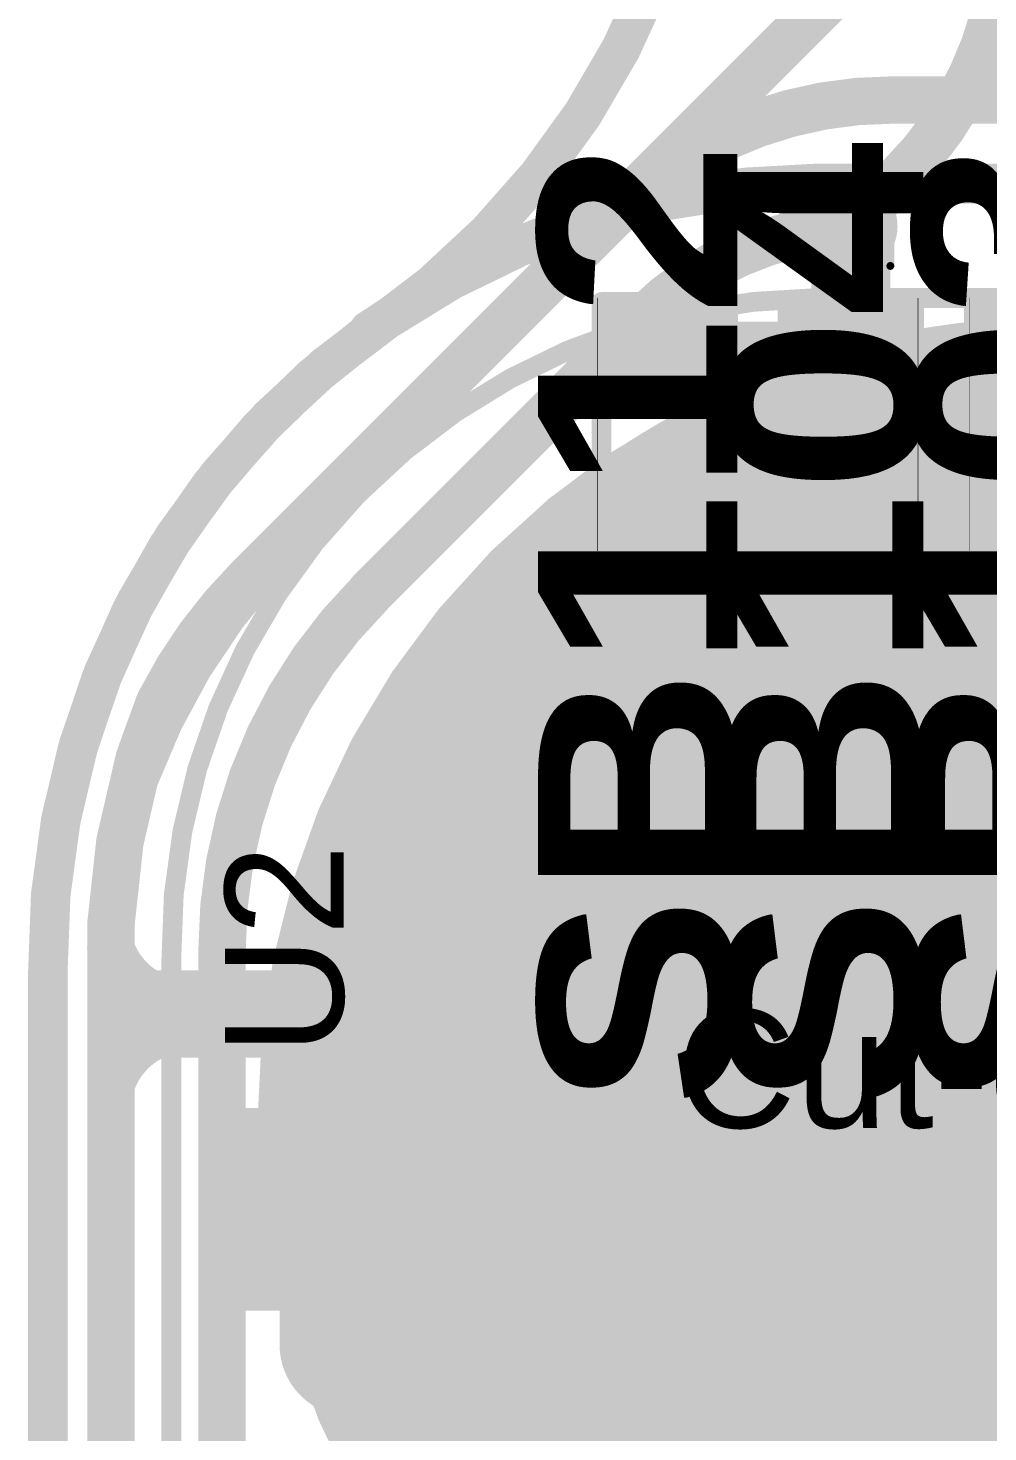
# Model space of a CAD drawing. Header units: inches. Extents: x -17 to 443, y -40 to 218.
# Drawn here: x 196.05 to 202.22, y 21.54 to 30.56 of the extents above; entities that cross this region are included whole.
import ezdxf

# ---------------------------------------------------------------- set-up
doc = ezdxf.new("R2010")
doc.units = ezdxf.units.IN
for name, color, linetype in [('Board Outline', 216, 'Continuous'), ('Bottom Layer', 5, 'Continuous'), ('Bottom Overlay', 54, 'Continuous'), ('Bottom Paste', 16, 'Continuous'), ('Bottom Solder', 6, 'Continuous'), ('Drill Drawing', 1, 'Continuous'), ('Fabrication', 76, 'Continuous'), ('Top Layer', 1, 'Continuous'), ('Top Overlay', 2, 'Continuous'), ('Top Paste', 8, 'Continuous'), ('Top Solder', 216, 'Continuous'), ('Via Holes', 16, 'Continuous')]:
    doc.layers.add(name, color=color, linetype=linetype)
doc.styles.add('Arial', font='', dxfattribs={"height": 0.2})
doc.styles.add('Arial Black_Bold', font='', dxfattribs={"height": 0.2})
doc.styles.get('Arial').set_extended_font_data('Arial')
doc.styles.get('Arial Black_Bold').set_extended_font_data('Arial Black', bold=True)

# ---------------------------------------------------------------- blocks, each defined once
blk = doc.blocks.new('SEMG_PAD_B_1')
at = {"layer": 'Bottom Layer'}
h = blk.add_hatch(color=5, dxfattribs=at)
edge = h.paths.add_edge_path()
edge.add_arc((2.794e-05, -9.98718602), 5.00000016, 0, 360)
at = {"layer": 'Bottom Paste'}
h = blk.add_hatch(color=16, dxfattribs=at)
edge = h.paths.add_edge_path()
edge.add_arc((2.794e-05, -9.98718602), 5.00000016, 0, 360)
at = {"layer": 'Bottom Solder'}
h = blk.add_hatch(color=6, dxfattribs=at)
edge = h.paths.add_edge_path()
edge.add_arc((2.794e-05, -9.98718602), 5.10160016, 0, 360)
at = {"layer": 'Bottom Overlay'}
for points in [[(5.683262699999999, -10.96562958, 0.127, 0.127, 0), (5.68326016, 10.96579722, 0.127, 0.127, 0)], [(5.683262699999999, -10.9657134, 0.127, 0.127, -0.4142135623730934), (1.53071576, -15.21263658, 0.127, 0.127, 0)], [(1.53071576, -15.21263404, 0.127, 0.127, 0), (-1.53065988, -15.21263404, 0.127, 0.127, 0)]]:
    blk.add_lwpolyline(points, format="xyseb", dxfattribs=at)
for points in [[(5.6515127, -10.96562958, 0.0635, 0.0635, 1), (5.715012699999999, -10.96562958, 0.0635, 0.0635, 1)], [(5.6515127, -10.9657134, 0.0635, 0.0635, 1), (5.715012699999999, -10.9657134, 0.0635, 0.0635, 1)], [(1.49896576, -15.21263404, 0.0635, 0.0635, 1), (1.56246576, -15.21263404, 0.0635, 0.0635, 1)], [(1.49896576, -15.21263658, 0.0635, 0.0635, 1), (1.56246576, -15.21263658, 0.0635, 0.0635, 1)]]:
    blk.add_lwpolyline(points, format="xyseb", close=True, dxfattribs=at)
blk = doc.blocks.new('S______B______0402_60')
at = {"layer": 'Top Layer'}
for points in [[(-0.6985, -0.3175), (-0.6985, 0.3174999999999999), (-0.2413000000000001, 0.3175), (-0.2412999999999999, -0.3174999999999999)], [(0.2413000000000001, -0.3175), (0.2412999999999999, 0.3174999999999999), (0.6985, 0.3175), (0.6985, -0.3174999999999999)]]:
    blk.add_hatch(color=1, dxfattribs=at).paths.add_polyline_path(points)
at = {"layer": 'Top Paste'}
for points in [[(-0.6985, -0.3175), (-0.6985, 0.3174999999999999), (-0.2413000000000001, 0.3175), (-0.2412999999999999, -0.3174999999999999)], [(0.2413000000000001, -0.3175), (0.2412999999999999, 0.3174999999999999), (0.6985, 0.3175), (0.6985, -0.3174999999999999)]]:
    blk.add_hatch(color=8, dxfattribs=at).paths.add_polyline_path(points)
at = {"layer": 'Top Solder'}
for points in [[(-0.75350116, -0.3725011600000001), (-0.75350116, 0.3725011599999999), (-0.18629884, 0.3725011600000001), (-0.1862988399999999, -0.3725011599999999)], [(0.18629884, -0.3725011600000001), (0.1862988399999999, 0.3725011599999999), (0.75350116, 0.3725011600000001), (0.75350116, -0.3725011599999999)]]:
    blk.add_hatch(color=216, dxfattribs=at).paths.add_polyline_path(points)
at = {"layer": 'Top Overlay'}
for points in [[(-0.7874, -0.4064, 0.127, 0.127, 0), (-0.7874, 0.4064, 0.127, 0.127, 0)], [(0.7874, 0.4064, 0.127, 0.127, 0), (-0.7874, 0.4064, 0.127, 0.127, 0)], [(0.7874, -0.4064, 0.127, 0.127, 0), (0.7874, 0.4064, 0.127, 0.127, 0)], [(0.7874, -0.4064, 0.127, 0.127, 0), (-0.7874, -0.4064, 0.127, 0.127, 0)], [(0.8128, -0.4318, 0.0032258, 0.0032258, 0), (-0.8128, -0.4318, 0.0032258, 0.0032258, 0)]]:
    blk.add_lwpolyline(points, format="xyseb", dxfattribs=at)
for points in [[(-0.8191499999999999, 0.4064, 0.0635, 0.0635, 1), (-0.7556499999999999, 0.4064, 0.0635, 0.0635, 1)], [(-0.8191499999999999, 0.4064, 0.0635, 0.0635, 1), (-0.7556499999999999, 0.4064, 0.0635, 0.0635, 1)], [(0.7556499999999999, 0.4064, 0.0635, 0.0635, 1), (0.8191499999999999, 0.4064, 0.0635, 0.0635, 1)], [(0.7556499999999999, 0.4064, 0.0635, 0.0635, 1), (0.8191499999999999, 0.4064, 0.0635, 0.0635, 1)], [(-0.8191499999999999, -0.4064, 0.0635, 0.0635, 1), (-0.7556499999999999, -0.4064, 0.0635, 0.0635, 1)], [(-0.8191499999999999, -0.4064, 0.0635, 0.0635, 1), (-0.7556499999999999, -0.4064, 0.0635, 0.0635, 1)], [(0.7556499999999999, -0.4064, 0.0635, 0.0635, 1), (0.8191499999999999, -0.4064, 0.0635, 0.0635, 1)], [(0.7556499999999999, -0.4064, 0.0635, 0.0635, 1), (0.8191499999999999, -0.4064, 0.0635, 0.0635, 1)], [(-0.81360518, -0.4318, 0.0016129, 0.0016129, 1), (-0.8119948199999999, -0.4318, 0.0016129, 0.0016129, 1)], [(0.8119948199999999, -0.4318, 0.0016129, 0.0016129, 1), (0.81360518, -0.4318, 0.0016129, 0.0016129, 1)]]:
    blk.add_lwpolyline(points, format="xyseb", close=True, dxfattribs=at)
at = {"layer": 'Top Overlay', "style": 'Arial Black_Bold'}
blk.add_text('SB112', height=1.27, rotation=-180, dxfattribs=at).set_placement((4.38808876, 0.4552568999999999))
blk = doc.blocks.new('SOT_23_5_84')
at = {"layer": 'Top Layer'}
for points in [[(-1.85000011, 1.25000004), (-0.74999977, 1.25000004), (-0.74999977, 0.65000124), (-1.85000011, 0.65000124)], [(0.74999977, 1.25000004), (1.85000011, 1.25000004), (1.85000011, 0.65000124), (0.74999977, 0.65000124)], [(-1.85000011, 0.2999994), (-0.74999977, 0.2999994), (-0.74999977, -0.2999994), (-1.85000011, -0.2999994)], [(-1.85000011, -0.65000124), (-0.74999977, -0.65000124), (-0.74999977, -1.25000004), (-1.85000011, -1.25000004)], [(0.74999977, -0.65000124), (1.85000011, -0.65000124), (1.85000011, -1.25000004), (0.74999977, -1.25000004)]]:
    blk.add_hatch(color=1, dxfattribs=at).paths.add_polyline_path(points)
at = {"layer": 'Top Paste'}
for points in [[(-1.85000011, 1.25000004), (-0.74999977, 1.25000004), (-0.74999977, 0.65000124), (-1.85000011, 0.65000124)], [(0.74999977, 1.25000004), (1.85000011, 1.25000004), (1.85000011, 0.65000124), (0.74999977, 0.65000124)], [(-1.85000011, 0.2999994), (-0.74999977, 0.2999994), (-0.74999977, -0.2999994), (-1.85000011, -0.2999994)], [(-1.85000011, -0.65000124), (-0.74999977, -0.65000124), (-0.74999977, -1.25000004), (-1.85000011, -1.25000004)], [(0.74999977, -0.65000124), (1.85000011, -0.65000124), (1.85000011, -1.25000004), (0.74999977, -1.25000004)]]:
    blk.add_hatch(color=8, dxfattribs=at).paths.add_polyline_path(points)
at = {"layer": 'Top Solder'}
for points in [[(-1.95160011, 1.35160004), (-0.6483997699999999, 1.35160004), (-0.6483997699999999, 0.54840124), (-1.95160011, 0.54840124)], [(0.6483997699999999, 1.35160004), (1.95160011, 1.35160004), (1.95160011, 0.54840124), (0.6483997699999999, 0.54840124)], [(-1.95160011, 0.4015993999999999), (-0.6483997699999999, 0.4015993999999999), (-0.6483997699999999, -0.4015993999999999), (-1.95160011, -0.4015993999999999)], [(-1.95160011, -0.54840124), (-0.6483997699999999, -0.54840124), (-0.6483997699999999, -1.35160004), (-1.95160011, -1.35160004)], [(0.6483997699999999, -0.54840124), (1.95160011, -0.54840124), (1.95160011, -1.35160004), (0.6483997699999999, -1.35160004)]]:
    blk.add_hatch(color=216, dxfattribs=at).paths.add_polyline_path(points)
at = {"layer": 'Top Overlay'}
for points in [[(-0.87900256, 1.4986, 0.127, 0.127, 0), (-0.87900256, 1.3986002, 0.127, 0.127, 0)], [(-0.87900256, 1.4986, 0.127, 0.127, 0), (0.8735949, 1.4986, 0.127, 0.127, 0)], [(0.8735949, 1.4986, 0.127, 0.127, 0), (0.8735974400000001, 1.3986002, 0.127, 0.127, 0)], [(-2.1336, 1.0668, 0.127, 0.127, 0), (-2.1336, 0.8128, 0.127, 0.127, 0)], [(-2.1336, 1.0668, 0.127, 0.127, 0), (-2.0066, 0.9397999999999999, 0.127, 0.127, 0)], [(-2.0066, 0.9397999999999999, 0.127, 0.127, 0), (-2.1336, 0.8128, 0.127, 0.127, 0)], [(0.88000078, 0.43999912, 0.127, 0.127, 0), (0.8800033199999999, -0.41800018, 0.127, 0.127, 0)], [(-0.87900256, -1.3986002, 0.127, 0.127, 0), (-0.87900256, -1.4986, 0.127, 0.127, 0)], [(0.8735974400000001, -1.3986002, 0.127, 0.127, 0), (0.8735949, -1.4986, 0.127, 0.127, 0)], [(-0.87900256, -1.4986, 0.127, 0.127, 0), (0.8735949, -1.4986, 0.127, 0.127, 0)]]:
    blk.add_lwpolyline(points, format="xyseb", dxfattribs=at)
for points in [[(-0.9107525599999998, 1.4986, 0.0635, 0.0635, 1), (-0.8472525599999999, 1.4986, 0.0635, 0.0635, 1)], [(-0.9107525599999998, 1.4986, 0.0635, 0.0635, 1), (-0.8472525599999999, 1.4986, 0.0635, 0.0635, 1)], [(0.8418448999999999, 1.4986, 0.0635, 0.0635, 1), (0.9053449, 1.4986, 0.0635, 0.0635, 1)], [(0.8418448999999999, 1.4986, 0.0635, 0.0635, 1), (0.9053449, 1.4986, 0.0635, 0.0635, 1)], [(-0.9107525599999998, 1.3986002, 0.0635, 0.0635, 1), (-0.8472525599999999, 1.3986002, 0.0635, 0.0635, 1)], [(0.84184744, 1.3986002, 0.0635, 0.0635, 1), (0.9053474399999999, 1.3986002, 0.0635, 0.0635, 1)], [(-2.16535, 1.0668, 0.0635, 0.0635, 1), (-2.10185, 1.0668, 0.0635, 0.0635, 1)], [(-2.16535, 1.0668, 0.0635, 0.0635, 1), (-2.10185, 1.0668, 0.0635, 0.0635, 1)], [(-2.03835, 0.9397999999999999, 0.0635, 0.0635, 1), (-1.97485, 0.9397999999999999, 0.0635, 0.0635, 1)], [(-2.03835, 0.9397999999999999, 0.0635, 0.0635, 1), (-1.97485, 0.9397999999999999, 0.0635, 0.0635, 1)], [(-2.16535, 0.8128, 0.0635, 0.0635, 1), (-2.10185, 0.8128, 0.0635, 0.0635, 1)], [(-2.16535, 0.8128, 0.0635, 0.0635, 1), (-2.10185, 0.8128, 0.0635, 0.0635, 1)], [(0.84825078, 0.43999912, 0.0635, 0.0635, 1), (0.91175078, 0.43999912, 0.0635, 0.0635, 1)], [(0.8482533200000001, -0.41800018, 0.0635, 0.0635, 1), (0.9117533199999999, -0.41800018, 0.0635, 0.0635, 1)], [(-0.9107525599999998, -1.3986002, 0.0635, 0.0635, 1), (-0.8472525599999999, -1.3986002, 0.0635, 0.0635, 1)], [(0.84184744, -1.3986002, 0.0635, 0.0635, 1), (0.9053474399999999, -1.3986002, 0.0635, 0.0635, 1)], [(-0.9107525599999998, -1.4986, 0.0635, 0.0635, 1), (-0.8472525599999999, -1.4986, 0.0635, 0.0635, 1)], [(-0.9107525599999998, -1.4986, 0.0635, 0.0635, 1), (-0.8472525599999999, -1.4986, 0.0635, 0.0635, 1)], [(0.8418448999999999, -1.4986, 0.0635, 0.0635, 1), (0.9053449, -1.4986, 0.0635, 0.0635, 1)], [(0.8418448999999999, -1.4986, 0.0635, 0.0635, 1), (0.9053449, -1.4986, 0.0635, 0.0635, 1)]]:
    blk.add_lwpolyline(points, format="xyseb", close=True, dxfattribs=at)
blk = doc.blocks.new('S______B______0402_156')
at = {"layer": 'Top Layer'}
for points in [[(-0.6985, -0.3175), (-0.6985, 0.3175), (-0.2412999999999999, 0.3175), (-0.2413, -0.3175)], [(0.2412999999999999, -0.3175), (0.2413, 0.3175), (0.6985, 0.3175), (0.6985, -0.3175)]]:
    blk.add_hatch(color=1, dxfattribs=at).paths.add_polyline_path(points)
at = {"layer": 'Top Paste'}
for points in [[(-0.6985, -0.3175), (-0.6985, 0.3175), (-0.2412999999999999, 0.3175), (-0.2413, -0.3175)], [(0.2412999999999999, -0.3175), (0.2413, 0.3175), (0.6985, 0.3175), (0.6985, -0.3175)]]:
    blk.add_hatch(color=8, dxfattribs=at).paths.add_polyline_path(points)
at = {"layer": 'Top Solder'}
for points in [[(-0.75350116, -0.37250116), (-0.75350116, 0.37250116), (-0.1862988399999999, 0.37250116), (-0.18629884, -0.37250116)], [(0.1862988399999999, -0.37250116), (0.18629884, 0.37250116), (0.75350116, 0.37250116), (0.75350116, -0.37250116)]]:
    blk.add_hatch(color=216, dxfattribs=at).paths.add_polyline_path(points)
at = {"layer": 'Top Overlay'}
for points in [[(-0.7874, 0.4064, 0.127, 0.127, 0), (-0.7874, -0.4064, 0.127, 0.127, 0)], [(-0.7874, 0.4064, 0.127, 0.127, 0), (0.7874, 0.4064, 0.127, 0.127, 0)], [(0.7874, 0.4064, 0.127, 0.127, 0), (0.7874, -0.4064, 0.127, 0.127, 0)], [(-0.7874, -0.4064, 0.127, 0.127, 0), (0.7874, -0.4064, 0.127, 0.127, 0)], [(-0.8128, -0.4318, 0.0032258, 0.0032258, 0), (0.8128, -0.4318, 0.0032258, 0.0032258, 0)]]:
    blk.add_lwpolyline(points, format="xyseb", dxfattribs=at)
for points in [[(-0.8191499999999999, 0.4064, 0.0635, 0.0635, 1), (-0.7556499999999999, 0.4064, 0.0635, 0.0635, 1)], [(-0.8191499999999999, 0.4064, 0.0635, 0.0635, 1), (-0.7556499999999999, 0.4064, 0.0635, 0.0635, 1)], [(0.7556499999999999, 0.4064, 0.0635, 0.0635, 1), (0.8191499999999999, 0.4064, 0.0635, 0.0635, 1)], [(0.7556499999999999, 0.4064, 0.0635, 0.0635, 1), (0.8191499999999999, 0.4064, 0.0635, 0.0635, 1)], [(-0.8191499999999999, -0.4064, 0.0635, 0.0635, 1), (-0.7556499999999999, -0.4064, 0.0635, 0.0635, 1)], [(-0.8191499999999999, -0.4064, 0.0635, 0.0635, 1), (-0.7556499999999999, -0.4064, 0.0635, 0.0635, 1)], [(0.7556499999999999, -0.4064, 0.0635, 0.0635, 1), (0.8191499999999999, -0.4064, 0.0635, 0.0635, 1)], [(0.7556499999999999, -0.4064, 0.0635, 0.0635, 1), (0.8191499999999999, -0.4064, 0.0635, 0.0635, 1)], [(-0.81360518, -0.4318, 0.0016129, 0.0016129, 1), (-0.8119948199999999, -0.4318, 0.0016129, 0.0016129, 1)], [(0.8119948199999999, -0.4318, 0.0016129, 0.0016129, 1), (0.81360518, -0.4318, 0.0016129, 0.0016129, 1)]]:
    blk.add_lwpolyline(points, format="xyseb", close=True, dxfattribs=at)
at = {"layer": 'Top Overlay', "style": 'Arial Black_Bold'}
blk.add_text('SB104', height=1.27, dxfattribs=at).set_placement((-4.38808876, -0.4552695999999999))
blk = doc.blocks.new('S______B______0402_157')
at = {"layer": 'Top Layer'}
for points in [[(-0.6985025399999999, -0.3175), (-0.6985025399999999, 0.3174999999999999), (-0.2413025400000001, 0.3175), (-0.2413025399999999, -0.3174999999999999)], [(0.2413000000000001, -0.3175), (0.2412999999999999, 0.3174999999999999), (0.6985, 0.3175), (0.6985, -0.3174999999999999)]]:
    blk.add_hatch(color=1, dxfattribs=at).paths.add_polyline_path(points)
at = {"layer": 'Top Paste'}
for points in [[(-0.6985025399999999, -0.3175), (-0.6985025399999999, 0.3174999999999999), (-0.2413025400000001, 0.3175), (-0.2413025399999999, -0.3174999999999999)], [(0.2413000000000001, -0.3175), (0.2412999999999999, 0.3174999999999999), (0.6985, 0.3175), (0.6985, -0.3174999999999999)]]:
    blk.add_hatch(color=8, dxfattribs=at).paths.add_polyline_path(points)
at = {"layer": 'Top Solder'}
for points in [[(-0.7535037, -0.3725011600000001), (-0.7535037, 0.3725011599999999), (-0.1863013800000001, 0.3725011600000001), (-0.1863013799999999, -0.3725011599999999)], [(0.18629884, -0.3725011600000001), (0.1862988399999999, 0.3725011599999999), (0.75350116, 0.3725011600000001), (0.75350116, -0.3725011599999999)]]:
    blk.add_hatch(color=216, dxfattribs=at).paths.add_polyline_path(points)
at = {"layer": 'Top Overlay'}
for points in [[(-0.7874, -0.4064, 0.127, 0.127, 0), (-0.7874, 0.4064, 0.127, 0.127, 0)], [(0.7874, 0.4064, 0.127, 0.127, 0), (-0.7874, 0.4064, 0.127, 0.127, 0)], [(0.7874, -0.4064, 0.127, 0.127, 0), (0.7874, 0.4064, 0.127, 0.127, 0)], [(0.7874, -0.4064, 0.127, 0.127, 0), (-0.7874, -0.4064, 0.127, 0.127, 0)], [(0.8127974599999999, -0.4318, 0.0032258, 0.0032258, 0), (-0.8128, -0.4318, 0.0032258, 0.0032258, 0)]]:
    blk.add_lwpolyline(points, format="xyseb", dxfattribs=at)
for points in [[(-0.8191499999999999, 0.4064, 0.0635, 0.0635, 1), (-0.7556499999999999, 0.4064, 0.0635, 0.0635, 1)], [(-0.8191499999999999, 0.4064, 0.0635, 0.0635, 1), (-0.7556499999999999, 0.4064, 0.0635, 0.0635, 1)], [(0.7556499999999999, 0.4064, 0.0635, 0.0635, 1), (0.8191499999999999, 0.4064, 0.0635, 0.0635, 1)], [(0.7556499999999999, 0.4064, 0.0635, 0.0635, 1), (0.8191499999999999, 0.4064, 0.0635, 0.0635, 1)], [(-0.8191499999999999, -0.4064, 0.0635, 0.0635, 1), (-0.7556499999999999, -0.4064, 0.0635, 0.0635, 1)], [(-0.8191499999999999, -0.4064, 0.0635, 0.0635, 1), (-0.7556499999999999, -0.4064, 0.0635, 0.0635, 1)], [(0.7556499999999999, -0.4064, 0.0635, 0.0635, 1), (0.8191499999999999, -0.4064, 0.0635, 0.0635, 1)], [(0.7556499999999999, -0.4064, 0.0635, 0.0635, 1), (0.8191499999999999, -0.4064, 0.0635, 0.0635, 1)], [(-0.81360518, -0.4318, 0.0016129, 0.0016129, 1), (-0.8119948199999999, -0.4318, 0.0016129, 0.0016129, 1)], [(0.81199228, -0.4318, 0.0016129, 0.0016129, 1), (0.8136026399999999, -0.4318, 0.0016129, 0.0016129, 1)]]:
    blk.add_lwpolyline(points, format="xyseb", close=True, dxfattribs=at)
at = {"layer": 'Top Overlay', "style": 'Arial Black_Bold'}
blk.add_text('SB103', height=1.27, rotation=-180, dxfattribs=at).set_placement((4.38808622, 0.47203106))
blk = doc.blocks.new('C___0603_259')
at = {"layer": 'Top Layer'}
for points in [[(-0.3809999999999999, 0.4445), (-0.3809999999999999, -0.4445), (-1.143, -0.4445), (-1.143, 0.4445)], [(1.143, 0.4445), (1.143, -0.4445), (0.3809999999999999, -0.4445), (0.3809999999999999, 0.4445)]]:
    blk.add_hatch(color=1, dxfattribs=at).paths.add_polyline_path(points)
at = {"layer": 'Top Paste'}
for points in [[(-0.3809999999999999, 0.4445), (-0.3809999999999999, -0.4445), (-1.143, -0.4445), (-1.143, 0.4445)], [(1.143, 0.4445), (1.143, -0.4445), (0.3809999999999999, -0.4445), (0.3809999999999999, 0.4445)]]:
    blk.add_hatch(color=8, dxfattribs=at).paths.add_polyline_path(points)
at = {"layer": 'Top Solder'}
for points in [[(-0.3210001199999999, 0.50449988), (-0.3210001199999999, -0.50449988), (-1.20299988, -0.50449988), (-1.20299988, 0.50449988)], [(1.20299988, 0.50449988), (1.20299988, -0.50449988), (0.3210001199999999, -0.50449988), (0.3210001199999999, 0.50449988)]]:
    blk.add_hatch(color=216, dxfattribs=at).paths.add_polyline_path(points)
at = {"layer": 'Top Overlay'}
for points in [[(-0.4571999999999999, 0.5334, 0.127, 0.127, 0), (-1.2446, 0.5334, 0.127, 0.127, 0)], [(-1.2446, -0.5334, 0.127, 0.127, 0), (-1.2446, 0.5334, 0.127, 0.127, 0)], [(1.2446, 0.5334, 0.127, 0.127, 0), (0.4571999999999999, 0.5334, 0.127, 0.127, 0)], [(1.2446, -0.5334, 0.127, 0.127, 0), (1.2446, 0.5334, 0.127, 0.127, 0)], [(-0.4571999999999999, -0.5334, 0.127, 0.127, 0), (-1.2446, -0.5334, 0.127, 0.127, 0)], [(1.2446, -0.5334, 0.127, 0.127, 0), (0.4571999999999999, -0.5334, 0.127, 0.127, 0)]]:
    blk.add_lwpolyline(points, format="xyseb", dxfattribs=at)
for points in [[(-1.27635, 0.5334, 0.0635, 0.0635, 1), (-1.21285, 0.5334, 0.0635, 0.0635, 1)], [(-1.27635, 0.5334, 0.0635, 0.0635, 1), (-1.21285, 0.5334, 0.0635, 0.0635, 1)], [(-0.4889499999999999, 0.5334, 0.0635, 0.0635, 1), (-0.42545, 0.5334, 0.0635, 0.0635, 1)], [(0.42545, 0.5334, 0.0635, 0.0635, 1), (0.4889499999999999, 0.5334, 0.0635, 0.0635, 1)], [(1.21285, 0.5334, 0.0635, 0.0635, 1), (1.27635, 0.5334, 0.0635, 0.0635, 1)], [(1.21285, 0.5334, 0.0635, 0.0635, 1), (1.27635, 0.5334, 0.0635, 0.0635, 1)], [(-1.27635, -0.5334, 0.0635, 0.0635, 1), (-1.21285, -0.5334, 0.0635, 0.0635, 1)], [(-1.27635, -0.5334, 0.0635, 0.0635, 1), (-1.21285, -0.5334, 0.0635, 0.0635, 1)], [(-0.4889499999999999, -0.5334, 0.0635, 0.0635, 1), (-0.42545, -0.5334, 0.0635, 0.0635, 1)], [(0.42545, -0.5334, 0.0635, 0.0635, 1), (0.4889499999999999, -0.5334, 0.0635, 0.0635, 1)], [(1.21285, -0.5334, 0.0635, 0.0635, 1), (1.27635, -0.5334, 0.0635, 0.0635, 1)], [(1.21285, -0.5334, 0.0635, 0.0635, 1), (1.27635, -0.5334, 0.0635, 0.0635, 1)]]:
    blk.add_lwpolyline(points, format="xyseb", close=True, dxfattribs=at)

msp = doc.modelspace()

# ---------------------------------------------------------------- hatches: boundary and pattern name
at = {"layer": 'Bottom Layer'}
h = msp.add_hatch(color=5, dxfattribs=at)
edge = h.paths.add_edge_path()
edge.add_arc((201.33537838, 29.28747), 0.2999994, 0, 360)
at = {"layer": 'Top Layer'}
h = msp.add_hatch(color=1, dxfattribs=at)
edge = h.paths.add_edge_path()
edge.add_arc((201.33537838, 29.28747), 0.2999994, 0, 360)
for points in [[(196.7010798, 23.9430814), (199.8596206, 23.9430814), (199.8596206, 24.504015), (196.7010798, 24.504015)], [(199.41469896, 22.4174685), (200.39308156, 22.4174685), (200.39308156, 24.17684522), (199.41469896, 24.17684522)]]:
    msp.add_hatch(color=1, dxfattribs=at).paths.add_polyline_path(points)
at = {"layer": 'Via Holes'}
h = msp.add_hatch(color=7, dxfattribs=at)
edge = h.paths.add_edge_path()
edge.add_arc((201.33537838, 29.28747), 0.1499997, 0, 360)

# ---------------------------------------------------------------- linework, layer by layer
at = {"layer": 'Board Outline'}
for points in [[(200.42095552, 32.79237282, 0.127, 0.127, -0.2500687460615742), (198.25237972, 28.61522344, 0.127, 0.127, 0)], [(196.1731789, 24.504015, 0.127, 0.127, -0.2441754300213252), (198.25090652, 28.61726814, 0.127, 0.127, 0)], [(196.17301888, 2.64835894, 0.127, 0.127, 0), (196.1731789, 24.504015, 0.127, 0.127, 0)]]:
    msp.add_lwpolyline(points, format="xyseb", dxfattribs=at)
for points in [[(198.21915652, 28.61726814, 0.0635, 0.0635, 1), (198.28265652, 28.61726814, 0.0635, 0.0635, 1)], [(198.22062972, 28.61522344, 0.0635, 0.0635, 1), (198.28412972, 28.61522344, 0.0635, 0.0635, 1)], [(196.1414289, 24.504015, 0.0635, 0.0635, 1), (196.2049289, 24.504015, 0.0635, 0.0635, 1)], [(196.1414289, 24.504015, 0.0635, 0.0635, 1), (196.2049289, 24.504015, 0.0635, 0.0635, 1)]]:
    msp.add_lwpolyline(points, format="xyseb", close=True, dxfattribs=at)
at = {"layer": 'Bottom Layer'}
for points in [[(202.33237156, 31.23496674, 0.3048, 0.3048, -0.198912367379658), (201.6602647, 29.61235378, 0.3048, 0.3048, 0)], [(197.4652007, 27.01930334, 0.3048, 0.3048, 0), (201.19598064, 30.75008073999999, 0.3048, 0.3048, 0)], [(201.33537838, 29.28747, 0.3048, 0.3048, 0), (201.6602647, 29.61235632, 0.3048, 0.3048, 0)], [(200.01206124, 28.69981306, 0.3048, 0.3048, -0.1858357086399626), (201.33537838, 29.28747, 0.3048, 0.3048, 0)], [(198.24469114, 26.93244296, 0.3048, 0.3048, 0), (200.01206124, 28.69981306, 0.3048, 0.3048, 0)], [(196.89703572, 26.2368538, 0.3048, 0.3048, -0.07877396736360434), (197.4646673, 27.01876994, 0.3048, 0.3048, 0)], [(197.4646673, 27.01876994, 0.3048, 0.3048, -6.112010334763618e-05), (197.4652007, 27.01930334, 0.3048, 0.3048, 0)], [(197.29245022, 24.6318151, 0.3048, 0.3048, -0.1989795431283382), (198.24469114, 26.9298801, 0.3048, 0.3048, 0)], [(196.76067582, 25.86767242, 0.3048, 0.3048, 0), (196.8883794, 26.21970626, 0.3048, 0.3048, 0)], [(196.8883794, 26.2197088, 0.3048, 0.3048, 0), (196.88838448, 26.2197215, 0.3048, 0.3048, 0)], [(196.8883794, 26.21970626, 0.3048, 0.3048, 0), (196.88838194, 26.21971388, 0.3048, 0.3048, 0)], [(196.8883794, 26.21970626, 0.3048, 0.3048, 0), (196.8883794, 26.2197088, 0.3048, 0.3048, 0)], [(196.88838702, 26.2197215, 0.3048, 0.3048, -0.00155508119086942), (196.89703572, 26.2368538, 0.3048, 0.3048, 0)], [(196.63607612, 25.33130062, 0.3048, 0.3048, 0), (196.76067582, 25.86767242, 0.3048, 0.3048, 0)], [(196.5795662, 24.81256658, 0.3048, 0.3048, 0), (196.63607612, 25.33130062, 0.3048, 0.3048, 0)], [(196.5795662, 16.76693878, 0.3048, 0.3048, 0), (196.5795662, 24.81256658, 0.3048, 0.3048, 0)], [(197.29245022, 24.6318151, 0.3048, 0.3048, 0), (197.29245276, 24.63005488, 0.3048, 0.3048, 0)], [(197.29245276, 19.22756632, 0.3048, 0.3048, 0), (197.29245276, 24.63005488, 0.3048, 0.3048, 0)]]:
    msp.add_lwpolyline(points, format="xyseb", dxfattribs=at)
for points in [[(201.5840647, 29.61235632, 0.1524, 0.1524, 1), (201.7364647, 29.61235632, 0.1524, 0.1524, 1)], [(201.5840647, 29.61235378, 0.1524, 0.1524, 1), (201.7364647, 29.61235378, 0.1524, 0.1524, 1)], [(201.25917838, 29.28747, 0.1524, 0.1524, 1), (201.41157838, 29.28747, 0.1524, 0.1524, 1)], [(201.25917838, 29.28747, 0.1524, 0.1524, 1), (201.41157838, 29.28747, 0.1524, 0.1524, 1)], [(199.93586124, 28.69981306, 0.1524, 0.1524, 1), (200.08826124, 28.69981306, 0.1524, 0.1524, 1)], [(199.93586124, 28.69981306, 0.1524, 0.1524, 1), (200.08826124, 28.69981306, 0.1524, 0.1524, 1)], [(197.3884673, 27.01876994, 0.1524, 0.1524, 1), (197.5408673, 27.01876994, 0.1524, 0.1524, 1)], [(197.3884673, 27.01876994, 0.1524, 0.1524, 1), (197.5408673, 27.01876994, 0.1524, 0.1524, 1)], [(197.3890007, 27.01930334, 0.1524, 0.1524, 1), (197.5414007, 27.01930334, 0.1524, 0.1524, 1)], [(197.3890007, 27.01930334, 0.1524, 0.1524, 1), (197.5414007, 27.01930334, 0.1524, 0.1524, 1)], [(198.16849114, 26.93244296, 0.1524, 0.1524, 1), (198.32089114, 26.93244296, 0.1524, 0.1524, 1)], [(198.16849114, 26.9298801, 0.1524, 0.1524, 1), (198.32089114, 26.9298801, 0.1524, 0.1524, 1)], [(196.8121794, 26.2197088, 0.1524, 0.1524, 1), (196.9645794, 26.2197088, 0.1524, 0.1524, 1)], [(196.8121794, 26.2197088, 0.1524, 0.1524, 1), (196.9645794, 26.2197088, 0.1524, 0.1524, 1)], [(196.8121794, 26.21970626, 0.1524, 0.1524, 1), (196.9645794, 26.21970626, 0.1524, 0.1524, 1)], [(196.8121794, 26.21970626, 0.1524, 0.1524, 1), (196.9645794, 26.21970626, 0.1524, 0.1524, 1)], [(196.8121794, 26.21970626, 0.1524, 0.1524, 1), (196.9645794, 26.21970626, 0.1524, 0.1524, 1)], [(196.81218194, 26.21971388, 0.1524, 0.1524, 1), (196.96458194, 26.21971388, 0.1524, 0.1524, 1)], [(196.81218448, 26.2197215, 0.1524, 0.1524, 1), (196.96458448, 26.2197215, 0.1524, 0.1524, 1)], [(196.81218702, 26.2197215, 0.1524, 0.1524, 1), (196.96458702, 26.2197215, 0.1524, 0.1524, 1)], [(196.82083572, 26.2368538, 0.1524, 0.1524, 1), (196.97323572, 26.2368538, 0.1524, 0.1524, 1)], [(196.82083572, 26.2368538, 0.1524, 0.1524, 1), (196.97323572, 26.2368538, 0.1524, 0.1524, 1)], [(196.68447582, 25.86767242, 0.1524, 0.1524, 1), (196.83687582, 25.86767242, 0.1524, 0.1524, 1)], [(196.68447582, 25.86767242, 0.1524, 0.1524, 1), (196.83687582, 25.86767242, 0.1524, 0.1524, 1)], [(196.55987612, 25.33130062, 0.1524, 0.1524, 1), (196.71227612, 25.33130062, 0.1524, 0.1524, 1)], [(196.55987612, 25.33130062, 0.1524, 0.1524, 1), (196.71227612, 25.33130062, 0.1524, 0.1524, 1)], [(196.5033662, 24.81256658, 0.1524, 0.1524, 1), (196.6557662, 24.81256658, 0.1524, 0.1524, 1)], [(196.5033662, 24.81256658, 0.1524, 0.1524, 1), (196.6557662, 24.81256658, 0.1524, 0.1524, 1)], [(197.21625022, 24.6318151, 0.1524, 0.1524, 1), (197.36865022, 24.6318151, 0.1524, 0.1524, 1)], [(197.21625022, 24.6318151, 0.1524, 0.1524, 1), (197.36865022, 24.6318151, 0.1524, 0.1524, 1)], [(197.21625276, 24.63005488, 0.1524, 0.1524, 1), (197.36865276, 24.63005488, 0.1524, 0.1524, 1)], [(197.21625276, 24.63005488, 0.1524, 0.1524, 1), (197.36865276, 24.63005488, 0.1524, 0.1524, 1)]]:
    msp.add_lwpolyline(points, format="xyseb", close=True, dxfattribs=at)
at = {"layer": 'Drill Drawing'}
for points in [[(201.08137838, 29.54147, 0.0508, 0.0508, 0), (201.58937838, 29.54147, 0.0508, 0.0508, 0)], [(201.08137838, 29.03346999999999, 0.0508, 0.0508, 0), (201.08137838, 29.54147, 0.0508, 0.0508, 0)], [(201.58937838, 29.03346999999999, 0.0508, 0.0508, 0), (201.58937838, 29.54147, 0.0508, 0.0508, 0)], [(201.08137838, 29.03346999999999, 0.0508, 0.0508, 0), (201.58937838, 29.03346999999999, 0.0508, 0.0508, 0)]]:
    msp.add_lwpolyline(points, format="xyseb", dxfattribs=at)
for points in [[(201.06867838, 29.54147, 0.0254, 0.0254, 1), (201.09407838, 29.54147, 0.0254, 0.0254, 1)], [(201.06867838, 29.54147, 0.0254, 0.0254, 1), (201.09407838, 29.54147, 0.0254, 0.0254, 1)], [(201.57667838, 29.54147, 0.0254, 0.0254, 1), (201.60207838, 29.54147, 0.0254, 0.0254, 1)], [(201.57667838, 29.54147, 0.0254, 0.0254, 1), (201.60207838, 29.54147, 0.0254, 0.0254, 1)], [(201.06867838, 29.03346999999999, 0.0254, 0.0254, 1), (201.09407838, 29.03346999999999, 0.0254, 0.0254, 1)], [(201.06867838, 29.03346999999999, 0.0254, 0.0254, 1), (201.09407838, 29.03346999999999, 0.0254, 0.0254, 1)], [(201.57667838, 29.03346999999999, 0.0254, 0.0254, 1), (201.60207838, 29.03346999999999, 0.0254, 0.0254, 1)], [(201.57667838, 29.03346999999999, 0.0254, 0.0254, 1), (201.60207838, 29.03346999999999, 0.0254, 0.0254, 1)]]:
    msp.add_lwpolyline(points, format="xyseb", close=True, dxfattribs=at)
at = {"layer": 'Fabrication'}
for points in [[(200.42095552, 32.79237282, 0.254, 0.254, -0.2500687460615742), (198.25237972, 28.61522344, 0.254, 0.254, 0)], [(196.17298332, 24.50394642, 0.254, 0.254, -0.414213562373093), (201.11649134, 29.5598088, 0.254, 0.254, 0)], [(198.23764264, 28.61923918, 0.254, 0.254, -0.1546127337349249), (201.10625514, 29.5636061, 0.254, 0.254, 0)], [(201.10625514, 29.5636061, 0.254, 0.254, 0), (204.1856089, 29.5636061, 0.254, 0.254, 0)], [(201.11649134, 29.5598088, 0.254, 0.254, 0), (204.1958451, 29.5598088, 0.254, 0.254, 0)], [(196.1731789, 24.504015, 0.254, 0.254, -0.2441754300213252), (198.25090652, 28.61726814, 0.254, 0.254, 0)], [(196.17301888, 2.64835894, 0.254, 0.254, 0), (196.1731789, 24.504015, 0.254, 0.254, 0)]]:
    msp.add_lwpolyline(points, format="xyseb", dxfattribs=at)
for points in [[(201.04275514, 29.5636061, 0.127, 0.127, 1), (201.16975514, 29.5636061, 0.127, 0.127, 1)], [(201.04275514, 29.5636061, 0.127, 0.127, 1), (201.16975514, 29.5636061, 0.127, 0.127, 1)], [(201.05299134, 29.5598088, 0.127, 0.127, 1), (201.17999134, 29.5598088, 0.127, 0.127, 1)], [(201.05299134, 29.5598088, 0.127, 0.127, 1), (201.17999134, 29.5598088, 0.127, 0.127, 1)], [(198.17414264, 28.61923918, 0.127, 0.127, 1), (198.30114264, 28.61923918, 0.127, 0.127, 1)], [(198.18740652, 28.61726814, 0.127, 0.127, 1), (198.31440652, 28.61726814, 0.127, 0.127, 1)], [(198.18887972, 28.61522344, 0.127, 0.127, 1), (198.31587972, 28.61522344, 0.127, 0.127, 1)], [(207.6499403, 23.57617078, 0.254, 0.254, 1), (197.64993998, 23.57617078, 0.254, 0.254, 1)], [(196.10948332, 24.50394642, 0.127, 0.127, 1), (196.23648332, 24.50394642, 0.127, 0.127, 1)], [(196.1096789, 24.504015, 0.127, 0.127, 1), (196.2366789, 24.504015, 0.127, 0.127, 1)], [(196.1096789, 24.504015, 0.127, 0.127, 1), (196.2366789, 24.504015, 0.127, 0.127, 1)], [(197.58643998, 23.57617078, 0.127, 0.127, 1), (197.71343998, 23.57617078, 0.127, 0.127, 1)]]:
    msp.add_lwpolyline(points, format="xyseb", close=True, dxfattribs=at)
at = {"layer": 'Top Layer'}
for points in [[(199.80221914, 29.35632178, 0.3048, 0.3048, -0.198912367379658), (201.59827092, 30.10027, 0.3048, 0.3048, 0)], [(201.59827092, 30.10027, 0.3048, 0.3048, 0), (204.46356618, 30.10027, 0.3048, 0.3048, 0)], [(201.33537838, 28.56027054, 0.508, 0.508, 0), (201.33537838, 29.28747, 0.508, 0.508, 0)], [(197.5571487, 27.11125134, 0.3048, 0.3048, 0), (199.80221914, 29.35632178, 0.3048, 0.3048, 0)], [(200.13910696, 28.48407054, 0.3809999999999999, 0.3809999999999999, 0), (201.33537838, 28.48407054, 0.3809999999999999, 0.3809999999999999, 0)], [(200.13910696, 23.39187854, 0.508, 0.508, 0), (200.13910696, 27.49578956, 0.508, 0.508, 0)], [(200.089262, 27.41863452, 0.3048, 0.3048, 0), (200.089262, 27.54427054, 0.3048, 0.3048, 0)], [(201.33537838, 27.54427054, 0.3048, 0.3048, -0.1989123479952574), (202.0490498, 25.82131488, 0.3048, 0.3048, 0)], [(196.73604036, 25.75159188, 0.3048, 0.3048, -0.09433977142784497), (197.55714616, 27.1112488, 0.3048, 0.3048, 0)], [(202.0490498, 19.67445392, 0.3048, 0.3048, 0), (202.0490498, 25.82131488, 0.3048, 0.3048, 0)], [(196.64011472, 25.34868692, 0.3048, 0.3048, 0), (196.72541554, 25.71589472, 0.3048, 0.3048, 0)], [(196.72541554, 25.71589472, 0.3048, 0.3048, 0), (196.72576098, 25.71737299999999, 0.3048, 0.3048, 0)], [(196.72576098, 25.71737299999999, 0.3048, 0.3048, -0.02933062316996695), (196.73604036, 25.75159188, 0.3048, 0.3048, 0)], [(200.13801222, 25.05976192, 0.508, 0.508, 0), (200.13801222, 25.5208913, 0.508, 0.508, 0)], [(196.58134674, 24.82890894, 0.3048, 0.3048, 0), (196.63415588, 25.31368318, 0.3048, 0.3048, 0)], [(196.63415588, 25.31368318, 0.3048, 0.3048, -0.02914813596146702), (196.64011472, 25.34868692, 0.3048, 0.3048, 0)], [(200.13801222, 25.05976192, 0.508, 0.508, -0.4142135623730951), (199.31723154, 24.23898124, 0.508, 0.508, 0)], [(196.57955604, 24.79590418, 0.3048, 0.3048, -0.02713053692275998), (196.58134928, 24.82890894, 0.3048, 0.3048, 0)], [(196.57955604, 24.55783506, 0.3048, 0.3048, 0), (196.57955604, 24.79713608, 0.3048, 0.3048, 0)], [(196.57955604, 24.64033426, 0.3048, 0.3048, 0), (196.57955604, 24.79590418, 0.3048, 0.3048, 0)], [(196.57955604, 24.64033426, 0.3048, 0.3048, -0.002711856999951044), (196.57766374, 24.6457089, 0.3048, 0.3048, 0)], [(196.57955604, 24.55783506, 0.3048, 0.3048, 0), (196.57955604, 24.64033426, 0.3048, 0.3048, 0)], [(196.82966476, 24.35246336, 0.3048, 0.3048, -0.1879201885850134), (196.57955604, 24.64033426, 0.3048, 0.3048, 0)], [(196.57955604, 24.55783506, 0.3048, 0.3048, -0.001001811079604092), (196.57953318, 24.559387, 0.3048, 0.3048, 0)], [(196.57955604, 24.55783252, 0.3048, 0.3048, 0), (196.57955604, 24.55783506, 0.3048, 0.3048, 0)], [(196.57955604, 23.84040952, 0.3048, 0.3048, 0), (196.57955604, 24.55783252, 0.3048, 0.3048, 0)], [(196.96676126, 24.1768503, 0.3048, 0.3048, -0.409476215934279), (196.57955604, 24.55783252, 0.3048, 0.3048, 0)], [(200.0618173, 24.55858944, 0.3048, 0.3048, -0.001001811079603981), (200.06179444, 24.5570375, 0.3048, 0.3048, 0)], [(200.06179444, 24.55703496, 0.3048, 0.3048, 0), (200.06179444, 24.5570375, 0.3048, 0.3048, 0)], [(200.06179444, 23.94832904, 0.3048, 0.3048, 0), (200.06179444, 24.55703496, 0.3048, 0.3048, 0)], [(198.37839166, 24.21241538, 0.508, 0.508, 0), (198.83952104, 24.21241538, 0.508, 0.508, 0)], [(198.83952104, 24.21241538, 0.508, 0.508, -0.07400152211037532), (199.07852234, 24.17684776, 0.508, 0.508, 0)], [(199.1309454, 24.23898124, 0.508, 0.508, 0), (199.31723154, 24.23898124, 0.508, 0.508, 0)], [(199.07852234, 24.17684776, 0.508, 0.508, -0.3300938599748834), (199.66030172, 23.3916347, 0.508, 0.508, 0)], [(196.57950016, 16.76693878, 0.3048, 0.3048, 0), (196.5795535, 24.14269238, 0.3048, 0.3048, 0)], [(196.86036066, 24.12369064, 0.3048, 0.3048, 0), (197.10475184, 24.18401056, 0.3048, 0.3048, 0)], [(197.10475438, 24.18401056, 0.3048, 0.3048, 0), (198.2803502, 24.17684776, 0.3048, 0.3048, 0)], [(198.2803502, 24.17684776, 0.3048, 0.3048, 0), (199.07852234, 24.17684776, 0.3048, 0.3048, 0)], [(199.07852234, 24.17684776, 0.3048, 0.3048, 0), (199.56238726, 24.17684776, 0.3048, 0.3048, 0)], [(199.53659864, 24.183213, 0.3048, 0.3048, 0), (199.56238726, 24.17684776, 0.3048, 0.3048, 0)], [(199.56238726, 24.17684776, 0.3048, 0.3048, 0), (199.78098982, 24.12289308, 0.3048, 0.3048, 0)], [(199.56238726, 24.17684776, 0.3048, 0.3048, 0), (199.64324308, 24.17684776, 0.3048, 0.3048, 0)], [(199.66864308, 24.17684776, 0.3048, 0.3048, -0.269513567605686), (200.06179444, 23.94832904, 0.3048, 0.3048, 0)], [(196.58295964, 23.7796451, 0.3048, 0.3048, -0.190729243625743), (196.83496066, 24.07289064, 0.3048, 0.3048, 0)], [(199.78098982, 24.12289308, 0.3048, 0.3048, -0.1907292436257429), (200.03299084, 23.82964754, 0.3048, 0.3048, 0)], [(200.06179444, 23.83961196, 0.3048, 0.3048, 0), (200.06179444, 23.94832904, 0.3048, 0.3048, 0)], [(200.06179444, 23.94832904, 0.3048, 0.3048, -0.1301684832040122), (200.12109836, 23.72439248, 0.3048, 0.3048, 0)], [(199.66030172, 23.20534856, 0.508, 0.508, 0), (199.66030172, 23.3916347, 0.508, 0.508, 0)], [(200.13910696, 23.39187854, 0.508, 0.508, -0.4142135623730951), (199.71469836, 22.96746994, 0.508, 0.508, 0)], [(197.81469708, 22.09677064, 0.3048, 0.3048, 0), (197.81469708, 22.96746994, 0.3048, 0.3048, 0)], [(198.12549656, 21.78597116, 0.3048, 0.3048, -0.4142135623730951), (197.81469708, 22.09677064, 0.3048, 0.3048, 0)], [(198.12549656, 21.78597116, 0.3048, 0.3048, 0), (201.10925234, 21.78597116, 0.3048, 0.3048, 0)]]:
    msp.add_lwpolyline(points, format="xyseb", dxfattribs=at)
for points in [[(201.52207092, 30.10027, 0.1524, 0.1524, 1), (201.67447092, 30.10027, 0.1524, 0.1524, 1)], [(201.52207092, 30.10027, 0.1524, 0.1524, 1), (201.67447092, 30.10027, 0.1524, 0.1524, 1)], [(201.20837838, 29.28747, 0.254, 0.254, 1), (201.46237838, 29.28747, 0.254, 0.254, 1)], [(199.72601914, 29.35632178, 0.1524, 0.1524, 1), (199.87841914, 29.35632178, 0.1524, 0.1524, 1)], [(199.72601914, 29.35632178, 0.1524, 0.1524, 1), (199.87841914, 29.35632178, 0.1524, 0.1524, 1)], [(201.20837838, 28.56027054, 0.254, 0.254, 1), (201.46237838, 28.56027054, 0.254, 0.254, 1)], [(200.04385696, 28.48407054, 0.1905, 0.1905, 1), (200.23435696, 28.48407054, 0.1905, 0.1905, 1)], [(201.24012838, 28.48407054, 0.1905, 0.1905, 1), (201.43062838, 28.48407054, 0.1905, 0.1905, 1)], [(200.01210696, 27.49578956, 0.254, 0.254, 1), (200.26610696, 27.49578956, 0.254, 0.254, 1)], [(200.013062, 27.54427054, 0.1524, 0.1524, 1), (200.165462, 27.54427054, 0.1524, 0.1524, 1)], [(201.25917838, 27.54427054, 0.1524, 0.1524, 1), (201.41157838, 27.54427054, 0.1524, 0.1524, 1)], [(200.013062, 27.41863452, 0.1524, 0.1524, 1), (200.165462, 27.41863452, 0.1524, 0.1524, 1)], [(197.48094616, 27.1112488, 0.1524, 0.1524, 1), (197.63334616, 27.1112488, 0.1524, 0.1524, 1)], [(197.4809487, 27.11125134, 0.1524, 0.1524, 1), (197.6333487, 27.11125134, 0.1524, 0.1524, 1)], [(201.9728498, 25.82131488, 0.1524, 0.1524, 1), (202.1252498, 25.82131488, 0.1524, 0.1524, 1)], [(201.9728498, 25.82131488, 0.1524, 0.1524, 1), (202.1252498, 25.82131488, 0.1524, 0.1524, 1)], [(196.64921554, 25.71589472, 0.1524, 0.1524, 1), (196.80161554, 25.71589472, 0.1524, 0.1524, 1)], [(196.64921554, 25.71589472, 0.1524, 0.1524, 1), (196.80161554, 25.71589472, 0.1524, 0.1524, 1)], [(196.64956098, 25.71737299999999, 0.1524, 0.1524, 1), (196.80196098, 25.71737299999999, 0.1524, 0.1524, 1)], [(196.64956098, 25.71737299999999, 0.1524, 0.1524, 1), (196.80196098, 25.71737299999999, 0.1524, 0.1524, 1)], [(196.65984036, 25.75159188, 0.1524, 0.1524, 1), (196.81224036, 25.75159188, 0.1524, 0.1524, 1)], [(196.65984036, 25.75159188, 0.1524, 0.1524, 1), (196.81224036, 25.75159188, 0.1524, 0.1524, 1)], [(200.01101222, 25.5208913, 0.254, 0.254, 1), (200.26501222, 25.5208913, 0.254, 0.254, 1)], [(196.55795588, 25.31368318, 0.1524, 0.1524, 1), (196.71035588, 25.31368318, 0.1524, 0.1524, 1)], [(196.55795588, 25.31368318, 0.1524, 0.1524, 1), (196.71035588, 25.31368318, 0.1524, 0.1524, 1)], [(196.56391472, 25.34868692, 0.1524, 0.1524, 1), (196.71631472, 25.34868692, 0.1524, 0.1524, 1)], [(196.56391472, 25.34868692, 0.1524, 0.1524, 1), (196.71631472, 25.34868692, 0.1524, 0.1524, 1)], [(200.01101222, 25.05976192, 0.254, 0.254, 1), (200.26501222, 25.05976192, 0.254, 0.254, 1)], [(200.01101222, 25.05976192, 0.254, 0.254, 1), (200.26501222, 25.05976192, 0.254, 0.254, 1)], [(196.50335604, 24.79713608, 0.1524, 0.1524, 1), (196.65575604, 24.79713608, 0.1524, 0.1524, 1)], [(196.50335604, 24.79590418, 0.1524, 0.1524, 1), (196.65575604, 24.79590418, 0.1524, 0.1524, 1)], [(196.50335604, 24.79590418, 0.1524, 0.1524, 1), (196.65575604, 24.79590418, 0.1524, 0.1524, 1)], [(196.50514674, 24.82890894, 0.1524, 0.1524, 1), (196.65754674, 24.82890894, 0.1524, 0.1524, 1)], [(196.50514928, 24.82890894, 0.1524, 0.1524, 1), (196.65754928, 24.82890894, 0.1524, 0.1524, 1)], [(196.50146374, 24.6457089, 0.1524, 0.1524, 1), (196.65386374, 24.6457089, 0.1524, 0.1524, 1)], [(196.50335604, 24.64033426, 0.1524, 0.1524, 1), (196.65575604, 24.64033426, 0.1524, 0.1524, 1)], [(196.50335604, 24.64033426, 0.1524, 0.1524, 1), (196.65575604, 24.64033426, 0.1524, 0.1524, 1)], [(196.50335604, 24.64033426, 0.1524, 0.1524, 1), (196.65575604, 24.64033426, 0.1524, 0.1524, 1)], [(196.50335604, 24.64033426, 0.1524, 0.1524, 1), (196.65575604, 24.64033426, 0.1524, 0.1524, 1)], [(196.50333318, 24.559387, 0.1524, 0.1524, 1), (196.65573318, 24.559387, 0.1524, 0.1524, 1)], [(196.50335604, 24.55783506, 0.1524, 0.1524, 1), (196.65575604, 24.55783506, 0.1524, 0.1524, 1)], [(196.50335604, 24.55783506, 0.1524, 0.1524, 1), (196.65575604, 24.55783506, 0.1524, 0.1524, 1)], [(196.50335604, 24.55783506, 0.1524, 0.1524, 1), (196.65575604, 24.55783506, 0.1524, 0.1524, 1)], [(196.50335604, 24.55783506, 0.1524, 0.1524, 1), (196.65575604, 24.55783506, 0.1524, 0.1524, 1)], [(196.50335604, 24.55783252, 0.1524, 0.1524, 1), (196.65575604, 24.55783252, 0.1524, 0.1524, 1)], [(196.50335604, 24.55783252, 0.1524, 0.1524, 1), (196.65575604, 24.55783252, 0.1524, 0.1524, 1)], [(196.50335604, 24.55783252, 0.1524, 0.1524, 1), (196.65575604, 24.55783252, 0.1524, 0.1524, 1)], [(199.98559444, 24.5570375, 0.1524, 0.1524, 1), (200.13799444, 24.5570375, 0.1524, 0.1524, 1)], [(199.98559444, 24.5570375, 0.1524, 0.1524, 1), (200.13799444, 24.5570375, 0.1524, 0.1524, 1)], [(199.98559444, 24.55703496, 0.1524, 0.1524, 1), (200.13799444, 24.55703496, 0.1524, 0.1524, 1)], [(199.98559444, 24.55703496, 0.1524, 0.1524, 1), (200.13799444, 24.55703496, 0.1524, 0.1524, 1)], [(199.9856173, 24.55858944, 0.1524, 0.1524, 1), (200.1380173, 24.55858944, 0.1524, 0.1524, 1)], [(196.75346476, 24.35246336, 0.1524, 0.1524, 1), (196.90586476, 24.35246336, 0.1524, 0.1524, 1)], [(198.25139166, 24.21241538, 0.254, 0.254, 1), (198.50539166, 24.21241538, 0.254, 0.254, 1)], [(198.71252104, 24.21241538, 0.254, 0.254, 1), (198.96652104, 24.21241538, 0.254, 0.254, 1)], [(198.71252104, 24.21241538, 0.254, 0.254, 1), (198.96652104, 24.21241538, 0.254, 0.254, 1)], [(199.0039454, 24.23898124, 0.254, 0.254, 1), (199.2579454, 24.23898124, 0.254, 0.254, 1)], [(199.19023154, 24.23898124, 0.254, 0.254, 1), (199.44423154, 24.23898124, 0.254, 0.254, 1)], [(199.19023154, 24.23898124, 0.254, 0.254, 1), (199.44423154, 24.23898124, 0.254, 0.254, 1)], [(198.95152234, 24.17684776, 0.254, 0.254, 1), (199.20552234, 24.17684776, 0.254, 0.254, 1)], [(198.95152234, 24.17684776, 0.254, 0.254, 1), (199.20552234, 24.17684776, 0.254, 0.254, 1)], [(196.5033535, 24.14269238, 0.1524, 0.1524, 1), (196.6557535, 24.14269238, 0.1524, 0.1524, 1)], [(196.89056126, 24.1768503, 0.1524, 0.1524, 1), (197.04296126, 24.1768503, 0.1524, 0.1524, 1)], [(197.02855184, 24.18401056, 0.1524, 0.1524, 1), (197.18095184, 24.18401056, 0.1524, 0.1524, 1)], [(197.02855438, 24.18401056, 0.1524, 0.1524, 1), (197.18095438, 24.18401056, 0.1524, 0.1524, 1)], [(198.2041502, 24.17684776, 0.1524, 0.1524, 1), (198.3565502, 24.17684776, 0.1524, 0.1524, 1)], [(198.2041502, 24.17684776, 0.1524, 0.1524, 1), (198.3565502, 24.17684776, 0.1524, 0.1524, 1)], [(199.00232234, 24.17684776, 0.1524, 0.1524, 1), (199.15472234, 24.17684776, 0.1524, 0.1524, 1)], [(199.00232234, 24.17684776, 0.1524, 0.1524, 1), (199.15472234, 24.17684776, 0.1524, 0.1524, 1)], [(199.46039864, 24.183213, 0.1524, 0.1524, 1), (199.61279864, 24.183213, 0.1524, 0.1524, 1)], [(199.48618726, 24.17684776, 0.1524, 0.1524, 1), (199.63858726, 24.17684776, 0.1524, 0.1524, 1)], [(199.48618726, 24.17684776, 0.1524, 0.1524, 1), (199.63858726, 24.17684776, 0.1524, 0.1524, 1)], [(199.48618726, 24.17684776, 0.1524, 0.1524, 1), (199.63858726, 24.17684776, 0.1524, 0.1524, 1)], [(199.48618726, 24.17684776, 0.1524, 0.1524, 1), (199.63858726, 24.17684776, 0.1524, 0.1524, 1)], [(199.56704308, 24.17684776, 0.1524, 0.1524, 1), (199.71944308, 24.17684776, 0.1524, 0.1524, 1)], [(199.59244308, 24.17684776, 0.1524, 0.1524, 1), (199.74484308, 24.17684776, 0.1524, 0.1524, 1)], [(196.75876066, 24.07289064, 0.1524, 0.1524, 1), (196.91116066, 24.07289064, 0.1524, 0.1524, 1)], [(196.78416066, 24.12369064, 0.1524, 0.1524, 1), (196.93656066, 24.12369064, 0.1524, 0.1524, 1)], [(199.70478982, 24.12289308, 0.1524, 0.1524, 1), (199.85718982, 24.12289308, 0.1524, 0.1524, 1)], [(199.70478982, 24.12289308, 0.1524, 0.1524, 1), (199.85718982, 24.12289308, 0.1524, 0.1524, 1)], [(199.98559444, 23.94832904, 0.1524, 0.1524, 1), (200.13799444, 23.94832904, 0.1524, 0.1524, 1)], [(199.98559444, 23.94832904, 0.1524, 0.1524, 1), (200.13799444, 23.94832904, 0.1524, 0.1524, 1)], [(199.98559444, 23.94832904, 0.1524, 0.1524, 1), (200.13799444, 23.94832904, 0.1524, 0.1524, 1)], [(199.98559444, 23.94832904, 0.1524, 0.1524, 1), (200.13799444, 23.94832904, 0.1524, 0.1524, 1)], [(196.50335604, 23.84040952, 0.1524, 0.1524, 1), (196.65575604, 23.84040952, 0.1524, 0.1524, 1)], [(196.50675964, 23.7796451, 0.1524, 0.1524, 1), (196.65915964, 23.7796451, 0.1524, 0.1524, 1)], [(199.95679084, 23.82964754, 0.1524, 0.1524, 1), (200.10919084, 23.82964754, 0.1524, 0.1524, 1)], [(199.98559444, 23.83961196, 0.1524, 0.1524, 1), (200.13799444, 23.83961196, 0.1524, 0.1524, 1)], [(200.04489836, 23.72439248, 0.1524, 0.1524, 1), (200.19729836, 23.72439248, 0.1524, 0.1524, 1)], [(199.53330172, 23.3916347, 0.254, 0.254, 1), (199.78730172, 23.3916347, 0.254, 0.254, 1)], [(199.53330172, 23.3916347, 0.254, 0.254, 1), (199.78730172, 23.3916347, 0.254, 0.254, 1)], [(200.01210696, 23.39187854, 0.254, 0.254, 1), (200.26610696, 23.39187854, 0.254, 0.254, 1)], [(200.01210696, 23.39187854, 0.254, 0.254, 1), (200.26610696, 23.39187854, 0.254, 0.254, 1)], [(199.53330172, 23.20534856, 0.254, 0.254, 1), (199.78730172, 23.20534856, 0.254, 0.254, 1)], [(199.58769836, 22.96746994, 0.254, 0.254, 1), (199.84169836, 22.96746994, 0.254, 0.254, 1)], [(197.73849708, 22.96746994, 0.1524, 0.1524, 1), (197.89089708, 22.96746994, 0.1524, 0.1524, 1)], [(197.73849708, 22.09677064, 0.1524, 0.1524, 1), (197.89089708, 22.09677064, 0.1524, 0.1524, 1)], [(197.73849708, 22.09677064, 0.1524, 0.1524, 1), (197.89089708, 22.09677064, 0.1524, 0.1524, 1)], [(198.04929656, 21.78597116, 0.1524, 0.1524, 1), (198.20169656, 21.78597116, 0.1524, 0.1524, 1)], [(198.04929656, 21.78597116, 0.1524, 0.1524, 1), (198.20169656, 21.78597116, 0.1524, 0.1524, 1)], [(201.03305234, 21.78597116, 0.1524, 0.1524, 1), (201.18545234, 21.78597116, 0.1524, 0.1524, 1)]]:
    msp.add_lwpolyline(points, format="xyseb", close=True, dxfattribs=at)

# ---------------------------------------------------------------- block references
for name, p, rotation in [('S______B______0402_156', (201.33537838, 28.01417054), 90), ('S______B______0402_60', (200.13910696, 28.01417054), 270), ('S______B______0402_157', (202.5316498, 28.01416799999999), 270), ('SEMG_PAD_B_1', (202.65007984, 13.61455748), 180), ('SOT_23_5_84', (198.76469772, 21.66747), 90), ('C___0603_259', (201.10925234, 21.02397116), 270)]:
    msp.add_blockref(name, p, dxfattribs=dict(rotation=rotation))

# ---------------------------------------------------------------- texts
at = {"layer": 'Fabrication', "style": 'Arial'}
msp.add_text('Cut-out', height=0.7619999999999999, dxfattribs=at).set_placement((200.21302858, 23.49123318))
at = {"layer": 'Top Overlay'}
for s, height, style, p in [('SB104', 1.27, 'Arial Black_Bold', (201.8012093, 23.62608178)), ('SB112', 1.27, 'Arial Black_Bold', (200.60492518, 23.62608178)), ('SB103', 1.27, 'Arial Black_Bold', (203.01424218, 23.62608178)), ('U2', 0.7619999999999999, 'Arial', (198.07362976, 23.95622336))]:
    msp.add_text(s, height=height, rotation=90, dxfattribs=dict(at, style=style)).set_placement(p)

doc.saveas('drawing.dxf')
